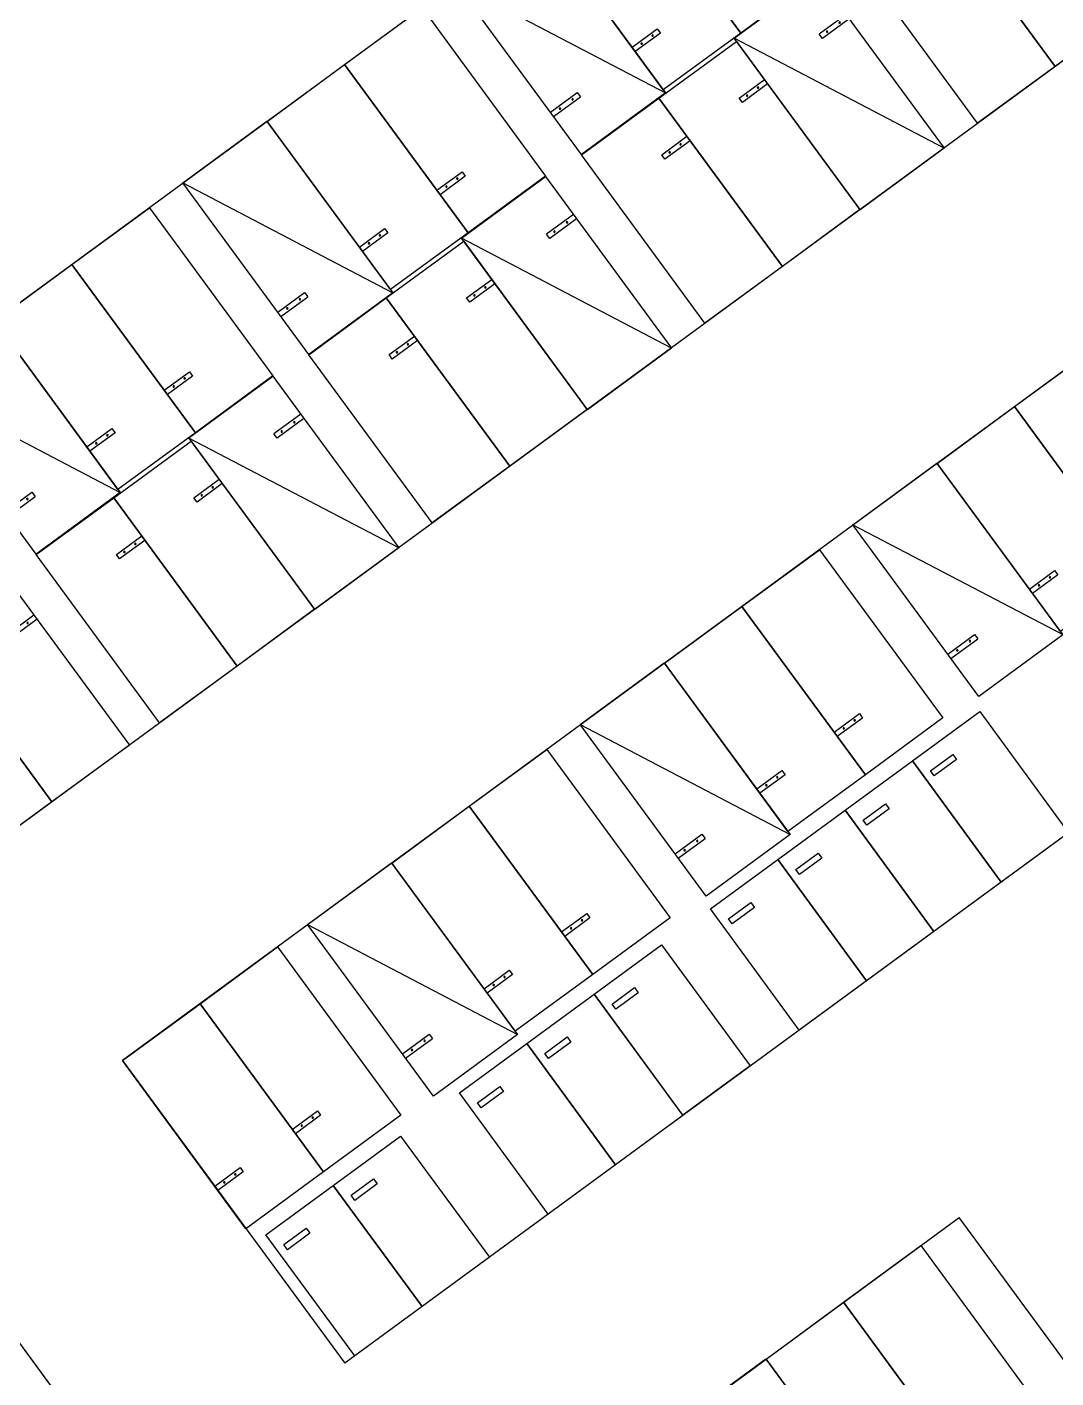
# Model space of a CAD drawing. Header units: millimetres. Extents: x 75184266 to 76346726, y -35850126 to -33679385.
# Drawn here: x 75362992 to 75387645, y -34611972 to -34579597 of the extents above; entities that cross this region are included whole.
import ezdxf

# ---------------------------------------------------------------- set-up
doc = ezdxf.new("R2010")
doc.units = ezdxf.units.MM
doc.header["$LTSCALE"] = 50
doc.header["$MEASUREMENT"] = 0
for name, color, linetype in [('XR-지하3층$0$A-주차', 9, 'CONTINUOUS'), ('XR-지하3층$0$일반주차', 8, 'CONTINUOUS'), ('XR-지하3층$0$확장형주차', 8, 'CONTINUOUS')]:
    doc.layers.add(name, color=color, linetype=linetype)
doc.layers.add('건축', color=8, linetype='CONTINUOUS', plot=False)

# ---------------------------------------------------------------- blocks, each defined once
blk = doc.blocks.new('XR-지하3층$0$일반형 주차')
at = {"layer": 'XR-지하3층$0$일반주차'}
for p, q in [((750, 3865), (0, 3865)), ((0, 3735), (750, 3735)), ((750, 3735), (750, 3865))]:
    blk.add_line(p, q, dxfattribs=at)
blk.add_lwpolyline([(2300, 5000), (0, 5000), (0, 0), (2300, 0)], close=True, dxfattribs=at)
for centre in [(238, 3800), (563, 3800)]:
    blk.add_circle(centre, 17.5, dxfattribs=at)
blk = doc.blocks.new('XR-지하3층$0$A$C73B52ADF')
at = {"layer": 'XR-지하3층$0$A-주차', "elevation": 0}
for points in [[(-2038, 2466), (-38, 2466), (-38, -1134), (-2038, -1134)], [(-1166, 2021), (-1166, 1871), (-1832, 1871), (-1832, 2021)]]:
    blk.add_lwpolyline(points, close=True, dxfattribs=at)
blk = doc.blocks.new('XR-지하3층$0$확장형 주차')
at = {"layer": 'XR-지하3층$0$확장형주차', "color": 7}
for p, q in [((0, 3965), (800, 3965)), ((800, 3835), (800, 3965)), ((0, 3835), (800, 3835))]:
    blk.add_line(p, q, dxfattribs=at)
blk.add_lwpolyline([(2500, 5100), (0, 0)], dxfattribs=at)
blk.add_lwpolyline([(2500, 5091), (0, 5091), (0, -9), (2500, -9)], close=True, dxfattribs=at)
for centre in [(238, 3900), (613, 3900)]:
    blk.add_circle(centre, 17.5, dxfattribs=at)

msp = doc.modelspace()

# ---------------------------------------------------------------- linework, layer by layer
at = {"layer": '건축'}
for p, q in [((75386247.2, -34569027.6), (75355762.4, -34591377.5)), ((75392219, -34577173), (75361734.2, -34599522.9)), ((75395766.6, -34582011.9), (75365281.8, -34604361.7)), ((75350450.6, -34594279.9), (75373539.3, -34625772.5)), ((75365281.8, -34604361.7), (75370603.2, -34611620))]:
    msp.add_line(p, q, dxfattribs=at)
at = {"layer": '건축', "ltscale": 0.5}
msp.add_line((75401088, -34589270.2), (75370603.2, -34611620), dxfattribs=at)
at = {"layer": '건축', "ltscale": 2}
for p, q in [((75374811.7, -34615834.7), (75385328.7, -34608124.2)), ((75399868.5, -34627953.5), (75385328.7, -34608124.2, 0))]:
    msp.add_line(p, q, dxfattribs=at)

# ---------------------------------------------------------------- block references
at = {"layer": '건축', "xscale": -1}
for name, p, rotation in [('XR-지하3층$0$일반형 주차', (75377134.1, -34575708.9), 216.2469333634046), ('XR-지하3층$0$일반형 주차', (75389477, -34579183.3), 36.24693336340453), ('XR-지하3층$0$일반형 주차', (75375279.2, -34577068.8), 216.2469333634046), ('XR-지하3층$0$일반형 주차', (75387622.1, -34580543.2), 36.24693336340453), ('XR-지하3층$0$확장형 주차', (75373263, -34578547), 216.2469333634046), ('XR-지하3층$0$확장형 주차', (75384960.7, -34582494.4), 36.24693336340453), ('XR-지하3층$0$일반형 주차', (75370601.6, -34580498.2), 216.2469333634046), ('XR-지하3층$0$일반형 주차', (75382944.6, -34583972.6), 36.24693336340453), ('XR-지하3층$0$일반형 주차', (75368746.7, -34581858.1), 216.2469333634046), ('XR-지하3층$0$일반형 주차', (75381089.7, -34585332.5), 36.24693336340453), ('XR-지하3층$0$확장형 주차', (75366730.5, -34583336.3), 216.2469333634046), ('XR-지하3층$0$확장형 주차', (75378428.3, -34587283.7), 36.24693336340453), ('XR-지하3층$0$일반형 주차', (75364069.1, -34585287.4), 216.2469333634046), ('XR-지하3층$0$일반형 주차', (75376412.1, -34588761.8), 36.24693336340453), ('XR-지하3층$0$일반형 주차', (75362214.2, -34586647.3), 216.2469333634046), ('XR-지하3층$0$일반형 주차', (75374557.2, -34590121.8), 36.24693336340453), ('XR-지하3층$0$확장형 주차', (75360198.1, -34588125.5), 216.2469333634046), ('XR-지하3층$0$일반형 주차', (75386653.4, -34588693.2), 216.2469333634046), ('XR-지하3층$0$확장형 주차', (75371895.8, -34592072.9), 36.24693336340453), ('XR-지하3층$0$일반형 주차', (75384798.6, -34590053.1), 216.2469333634046), ('XR-지하3층$0$일반형 주차', (75369879.6, -34593551.1), 36.24693336340453), ('XR-지하3층$0$확장형 주차', (75382782.4, -34591531.3), 216.2469333634046), ('XR-지하3층$0$일반형 주차', (75368024.7, -34594911), 36.24693336340453), ('XR-지하3층$0$일반형 주차', (75380121, -34593482.4), 216.2469333634046), ('XR-지하3층$0$일반형 주차', (75365444, -34596803.1), 36.24693336340453), ('XR-지하3층$0$일반형 주차', (75378266.1, -34594842.4), 216.2469333634046), ('XR-지하3층$0$일반형 주차', (75363589.1, -34598163), 36.24693336340453), ('XR-지하3층$0$확장형 주차', (75376249.9, -34596320.5), 216.2469333634046), ('XR-지하3층$0$일반형 주차', (75373588.5, -34598271.7), 216.2469333634046), ('XR-지하3층$0$일반형 주차', (75371733.6, -34599631.6), 216.2469333634046), ('XR-지하3층$0$확장형 주차', (75369717.4, -34601109.8), 216.2469333634046), ('XR-지하3층$0$일반형 주차', (75367136.7, -34603001.8), 216.2469333634046), ('XR-지하3층$0$일반형 주차', (75365281.8, -34604361.7), 216.2469333634046), ('XR-지하3층$0$일반형 주차', (75382553.9, -34610158.5), 216.2469333580253), ('XR-지하3층$0$일반형 주차', (75380699, -34611518.4), 216.2469333580253), ('XR-지하3층$0$일반형 주차', (75362394.2, -34610570.7), 126.2469333594608), ('XR-지하3층$0$확장형 주차', (75378682.8, -34612996.6), 216.2469333580253)]:
    msp.add_blockref(name, p, dxfattribs=dict(at, rotation=rotation))
at = {"layer": '건축', "rotation": 36.24761539007821}
for p in [(75387307.1, -34597967, 0), (75385694.2, -34599149.5, 0), (75384081.2, -34600332.1, 0), (75382468.3, -34601514.6, 0), (75379681, -34603558.1, 0), (75378068, -34604740.7, 0), (75376455.1, -34605923.3, 0), (75373430.8, -34608140.4, 0), (75371817.8, -34609323, 0)]:
    msp.add_blockref('XR-지하3층$0$A$C73B52ADF', p, dxfattribs=at)

doc.saveas('drawing.dxf')
